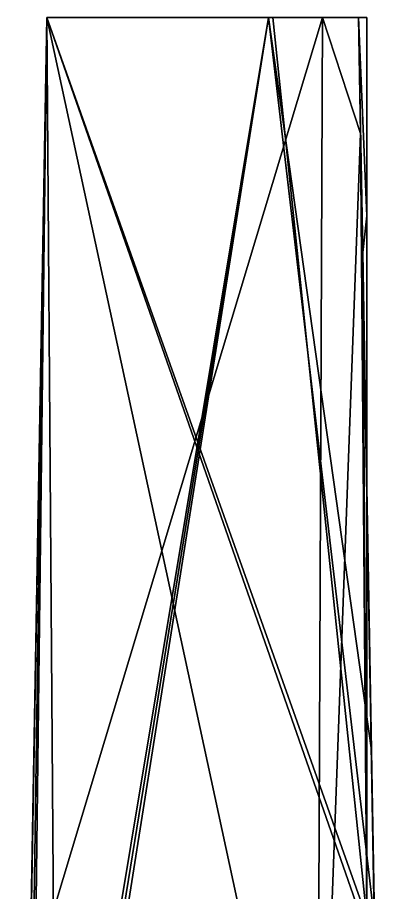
# Model space of a CAD drawing. Extents: x -4 to 137, y -13 to 10.
# Drawn here: x -3.96 to -1.3, y 3.93 to 10.42 of the extents above; entities that cross this region are included whole.
import ezdxf

# ---------------------------------------------------------------- set-up
doc = ezdxf.new("R2010")
doc.units = 0
doc.header["$MEASUREMENT"] = 0

msp = doc.modelspace()

# ---------------------------------------------------------------- linework, layer by layer
for points in [[(-3.920776, 0.142885, -14.745975), (-3.958679, -2.028648, -15.104321), (-3.741364, 10.421822, -13.675086)], [(-3.958679, -2.028648, -15.104321), (-3.930099, -0.391153, -17.513762), (-3.741364, 10.421822, -13.675086)], [(-2.096649, 10.421823, -18.403982), (-3.934219, -0.62667, -18.21113), (-3.741364, 10.421821, -18.403982)], [(-3.846054, -0.343557, -18.216072), (-3.934219, -0.62667, -18.21113), (-2.096649, 10.421823, -18.403982)], [(-3.741364, 10.421822, -18.951), (-3.934219, -0.62667, -18.21113), (-3.741364, 10.421822, -19.007133)], [(-3.741364, 10.421822, -19.007133), (-3.934219, -0.62667, -18.21113), (-3.868393, 3.144569, -19.002916)], [(-3.741364, 10.421822, -18.914871), (-3.934219, -0.62667, -18.21113), (-3.741364, 10.421822, -18.951)], [(-3.741364, 10.421821, -18.403982), (-3.934219, -0.62667, -18.21113), (-3.741364, 10.421822, -18.914871)], [(-3.741364, 10.421822, -13.675086), (-3.930099, -0.391153, -17.513762), (-3.741364, 10.42182, -15.901722)], [(-3.930099, -0.391153, -17.513762), (-3.929413, -0.351695, -17.572937), (-3.741364, 10.42182, -15.901722)], [(-3.741364, 10.42182, -15.901722), (-3.929413, -0.351695, -17.572937), (-3.741364, 10.421823, -17.384886)], [(-3.741364, 10.421823, -17.384886), (-3.929413, -0.351695, -17.572937), (-3.741364, 10.421823, -17.424885)], [(-3.741364, 10.421823, -17.424885), (-3.929413, -0.351695, -17.572937), (-3.928955, -0.32533, -17.612478)], [(-3.928955, -0.32533, -17.612478), (-3.899017, -0.628332, -17.617765), (-3.741364, 10.421823, -17.424885)], [(-3.914307, 0.514143, -14.570796), (-3.920776, 0.142885, -14.745975), (-3.741364, 10.421822, -13.675086)], [(-3.868851, 3.117592, -13.560288), (-3.914307, 0.514143, -14.570796), (-3.741364, 10.421822, -13.675086)], [(-3.899017, -0.628332, -17.617765), (-3.644165, -2.665047, -17.653316), (-3.741364, 10.421823, -17.424885)], [(-1.31192, 3.742448, -18.287384), (-3.879623, -0.850135, -18.20723), (-2.096649, 10.421823, -18.403982)], [(-3.879623, -0.850135, -18.20723), (-3.846054, -0.343557, -18.216072), (-2.096649, 10.421823, -18.403982)], [(-3.741364, 10.421822, -13.675086), (-3.837936, 2.442303, -13.545186), (-3.868851, 3.117592, -13.560288)], [(-3.867325, 3.205133, -20.064476), (-3.741364, 10.421822, -19.007133), (-3.868393, 3.144569, -19.002916)], [(-3.867203, 3.212488, -21.147713), (-3.741364, 10.421822, -19.007133), (-3.867325, 3.205133, -20.064476)], [(-3.867203, 3.212488, -22.491745), (-1.73616, 0.868749, -22.495464), (-1.696136, 10.421824, -22.327991)], [(-3.867203, 3.212488, -22.491745), (-3.741364, 10.421824, -22.363689), (-3.867203, 3.212488, -21.147713)], [(-3.741364, 10.421824, -22.363689), (-3.867203, 3.212488, -22.491745), (-1.696136, 10.421824, -22.327991)], [(-3.741364, 10.421824, -22.363689), (-3.741364, 10.421822, -19.007133), (-3.867203, 3.212488, -21.147713)], [(-2.025085, 2.462885, -13.35501), (-3.837936, 2.442303, -13.545186), (-3.741364, 10.421822, -13.675086)], [(-1.428497, 10.421292, -19.983173), (-3.741364, 10.421824, -20.045929), (-1.428497, 10.421289, -21.080412)], [(-3.741364, 10.421824, -20.101994), (-1.428497, 10.421289, -21.080412), (-3.741364, 10.421824, -20.045929)], [(-1.428497, 10.421292, -19.983173), (-3.741364, 10.421822, -19.007133), (-3.741364, 10.421824, -20.045929)], [(-3.741364, 10.421824, -21.206402), (-1.696136, 10.421824, -22.327991), (-1.428497, 10.421289, -21.080412)], [(-1.428497, 10.421289, -21.080412), (-3.741364, 10.421824, -20.101994), (-3.741364, 10.421824, -21.133448)], [(-3.741364, 10.421824, -20.045929), (-3.741364, 10.421822, -19.007133), (-3.741364, 10.421824, -20.101994)], [(-1.696136, 10.421824, -22.327991), (-3.741364, 10.421824, -21.206402), (-3.741364, 10.421824, -22.363689)], [(-3.741364, 10.421824, -21.133448), (-3.741364, 10.421824, -21.206402), (-1.428497, 10.421289, -21.080412)], [(-3.741364, 10.421824, -20.101994), (-3.741364, 10.421822, -19.007133), (-3.741364, 10.421824, -21.133448)], [(-3.741364, 10.421824, -21.206402), (-3.741364, 10.421822, -19.007133), (-3.741364, 10.421824, -22.363689)], [(-3.741364, 10.421824, -21.133448), (-3.741364, 10.421822, -19.007133), (-3.741364, 10.421824, -21.206402)], [(-1.428497, 10.421289, -14.451065), (-3.741364, 10.421824, -14.807822), (-1.428497, 10.421288, -15.685015)], [(-3.741364, 10.421824, -14.870872), (-1.428497, 10.421288, -15.685015), (-3.741364, 10.421824, -14.807822)], [(-1.428497, 10.421289, -14.451065), (-3.53479, 10.421822, -13.653376), (-3.741364, 10.421824, -14.807822)], [(-1.428497, 10.421288, -15.685015), (-3.741364, 10.421824, -14.870872), (-3.741364, 10.42182, -15.846226)], [(-3.741364, 10.421824, -14.807822), (-3.741364, 10.421822, -13.675086), (-3.741364, 10.421824, -14.870872)], [(-3.741364, 10.421822, -13.675086), (-3.741364, 10.421824, -14.807822), (-3.53479, 10.421822, -13.653376)], [(-1.428497, 10.421288, -16.771126), (-3.741364, 10.421824, -16.855833), (-1.428497, 10.421289, -17.384886)], [(-1.428497, 10.421288, -16.771126), (-3.741364, 10.42182, -15.901722), (-3.741364, 10.421824, -16.855833)], [(-3.741364, 10.42182, -15.846226), (-3.741364, 10.421824, -14.870872), (-3.741364, 10.42182, -15.901722)], [(-3.741364, 10.421824, -14.870872), (-3.741364, 10.421822, -13.675086), (-3.741364, 10.42182, -15.901722)], [(-3.741364, 10.421824, -16.855833), (-3.741364, 10.421824, -16.900358), (-1.428497, 10.421289, -17.384886)], [(-3.741364, 10.421824, -16.855833), (-3.741364, 10.42182, -15.901722), (-3.741364, 10.421824, -16.900358)], [(-1.428497, 10.421289, -17.384886), (-3.741364, 10.421824, -16.900358), (-2.191666, 10.421823, -17.384886)], [(-3.741364, 10.421824, -16.900358), (-3.741364, 10.42182, -15.901722), (-3.741364, 10.421823, -17.384886)], [(-2.191666, 10.421823, -17.384886), (-3.741364, 10.421824, -16.900358), (-3.741364, 10.421823, -17.384886)], [(-3.741364, 10.421822, -18.951), (-1.428497, 10.421292, -18.884596), (-2.096649, 10.421823, -18.403982)], [(-3.741364, 10.421822, -18.914871), (-3.741364, 10.421822, -18.951), (-2.096649, 10.421823, -18.403982)], [(-2.096649, 10.421823, -18.403982), (-3.741364, 10.421821, -18.403982), (-3.741364, 10.421822, -18.914871)], [(-3.741364, 10.421823, -17.424885), (-3.644165, -2.665047, -17.653316), (-1.367523, 3.741964, -17.541483)], [(-2.063721, 10.421823, -17.424885), (-3.741364, 10.421823, -17.424885), (-1.367523, 3.741964, -17.541483)], [(-3.741364, 10.421823, -17.424885), (-2.063721, 10.421823, -17.424885), (-3.741364, 10.421823, -17.384886)], [(-2.191666, 10.421823, -17.384886), (-3.741364, 10.421823, -17.384886), (-2.063721, 10.421823, -17.424885)], [(-3.741364, 10.421822, -19.007133), (-1.428497, 10.421292, -19.983173), (-3.741364, 10.421822, -18.951)], [(-1.428497, 10.421292, -18.884596), (-3.741364, 10.421822, -18.951), (-1.428497, 10.421292, -19.983173)], [(-1.306732, 3.445386, -13.303131), (-2.025085, 2.462885, -13.35501), (-3.741364, 10.421822, -13.675086)], [(-1.428497, 10.421292, -13.425586), (-1.306732, 3.445386, -13.303131), (-3.741364, 10.421822, -13.675086)], [(-3.53479, 10.421822, -13.653376), (-1.428497, 10.421292, -13.425586), (-3.741364, 10.421822, -13.675086)], [(-1.428497, 10.421288, -15.685015), (-3.741364, 10.42182, -15.846226), (-1.428497, 10.421288, -16.771126)], [(-3.741364, 10.42182, -15.901722), (-1.428497, 10.421288, -16.771126), (-3.741364, 10.42182, -15.846226)], [(-1.428497, 10.421289, -14.451065), (-1.428497, 10.421292, -13.425586), (-3.53479, 10.421822, -13.653376)], [(-1.428497, 10.421289, -17.384886), (-2.191666, 10.421823, -17.384886), (-1.367523, 10.421822, -17.424885)], [(-2.063721, 10.421823, -17.424885), (-1.367523, 10.421822, -17.424885), (-2.191666, 10.421823, -17.384886)], [(-2.096649, 10.421823, -18.403982), (-1.428497, 10.421292, -18.884596), (-1.428497, 10.421291, -18.403982)], [(-1.333603, 4.985324, -18.309082), (-1.31192, 3.742448, -18.287384), (-2.096649, 10.421823, -18.403982)], [(-1.428497, 10.421291, -18.403982), (-1.333603, 4.985324, -18.309082), (-2.096649, 10.421823, -18.403982)], [(-1.367523, 10.421822, -17.424885), (-2.063721, 10.421823, -17.424885), (-1.367523, 3.741964, -17.541483)], [(-1.696136, 10.421824, -22.327991), (-1.73616, 0.868749, -22.495464), (-1.413483, 9.560989, -22.337276)], [(-1.428497, 10.421289, -21.080412), (-1.696136, 10.421824, -22.327991), (-1.428497, 10.421292, -22.322254)], [(-1.428497, 10.421292, -22.322254), (-1.696136, 10.421824, -22.327991), (-1.413483, 9.560989, -22.337276)], [(-1.367523, 10.421822, -17.424885), (-1.367523, 8.95019, -17.450573), (-1.428497, 10.421289, -17.384886)], [(-1.428497, 10.421292, -19.983173), (-1.428497, 10.421289, -21.080412), (-1.311905, 3.742153, -20.424633)], [(-1.428497, 10.421289, -21.080412), (-1.428497, 10.421292, -22.322254), (-1.303055, 3.235027, -21.080412)], [(-1.413483, 9.560989, -22.337276), (-1.303055, 3.235027, -21.080412), (-1.428497, 10.421292, -22.322254)], [(-1.311905, 3.742153, -20.424633), (-1.31192, 3.742448, -18.884594), (-1.428497, 10.421292, -19.983173)], [(-1.428497, 10.421292, -18.884596), (-1.428497, 10.421292, -19.983173), (-1.31192, 3.742448, -18.884594)], [(-1.31192, 3.742448, -18.884594), (-1.31192, 3.742448, -18.287384), (-1.428497, 10.421292, -18.884596)], [(-1.333603, 4.985324, -18.309082), (-1.428497, 10.421292, -18.884596), (-1.31192, 3.742448, -18.287384)], [(-1.428497, 10.421292, -18.884596), (-1.333603, 4.985324, -18.309082), (-1.428497, 10.421291, -18.403982)], [(-1.428497, 10.421289, -14.451065), (-1.306732, 3.445386, -13.303131), (-1.428497, 10.421292, -13.425586)], [(-1.303055, 3.235027, -21.080412), (-1.311905, 3.742153, -20.424633), (-1.428497, 10.421289, -21.080412)], [(-1.303055, 3.235027, -14.451065), (-1.303055, 3.235026, -13.299438), (-1.428497, 10.421289, -14.451065)], [(-1.306732, 3.445386, -13.303131), (-1.428497, 10.421289, -14.451065), (-1.303055, 3.235026, -13.299438)], [(-1.428497, 10.421289, -14.451065), (-1.428497, 10.421288, -15.685015), (-1.303055, 3.235027, -14.451065)], [(-1.428497, 10.421288, -16.771126), (-1.428497, 10.421289, -17.384886), (-1.31192, 3.742449, -16.771122)], [(-1.398087, 8.679492, -17.415293), (-1.31192, 3.742449, -16.771122), (-1.428497, 10.421289, -17.384886)], [(-1.398087, 8.679492, -17.415293), (-1.428497, 10.421289, -17.384886), (-1.367523, 8.95019, -17.450573)], [(-1.311905, 3.742044, -15.423006), (-1.303055, 3.235027, -14.451065), (-1.428497, 10.421288, -15.685015)], [(-1.428497, 10.421288, -15.685015), (-1.428497, 10.421288, -16.771126), (-1.311905, 3.742044, -15.423006)], [(-1.31192, 3.742449, -16.771122), (-1.311905, 3.742044, -15.423006), (-1.428497, 10.421288, -16.771126)], [(-1.367523, 8.95019, -17.450573), (-1.367523, 10.421822, -17.424885), (-1.367523, 3.741964, -17.541483)], [(-1.413483, 9.560989, -22.337276), (-1.73616, 0.868749, -22.495464), (-1.363571, 3.133037, -22.449432)], [(-1.303055, 3.235026, -22.447729), (-1.413483, 9.560989, -22.337276), (-1.363571, 3.133037, -22.449432)], [(-1.303055, 3.235027, -21.080412), (-1.413483, 9.560989, -22.337276), (-1.303055, 3.235026, -22.447729)], [(-1.367523, 8.95019, -17.450573), (-1.367523, 3.741964, -17.541483), (-1.398087, 8.679492, -17.415293)], [(-1.31192, 3.742449, -16.771122), (-1.398087, 8.679492, -17.415293), (-1.31192, 3.742449, -17.501482)], [(-1.31192, 3.742449, -17.501482), (-1.398087, 8.679492, -17.415293), (-1.367523, 3.741964, -17.541483)]]:
    msp.add_3dface(points)

doc.saveas('drawing.dxf')
